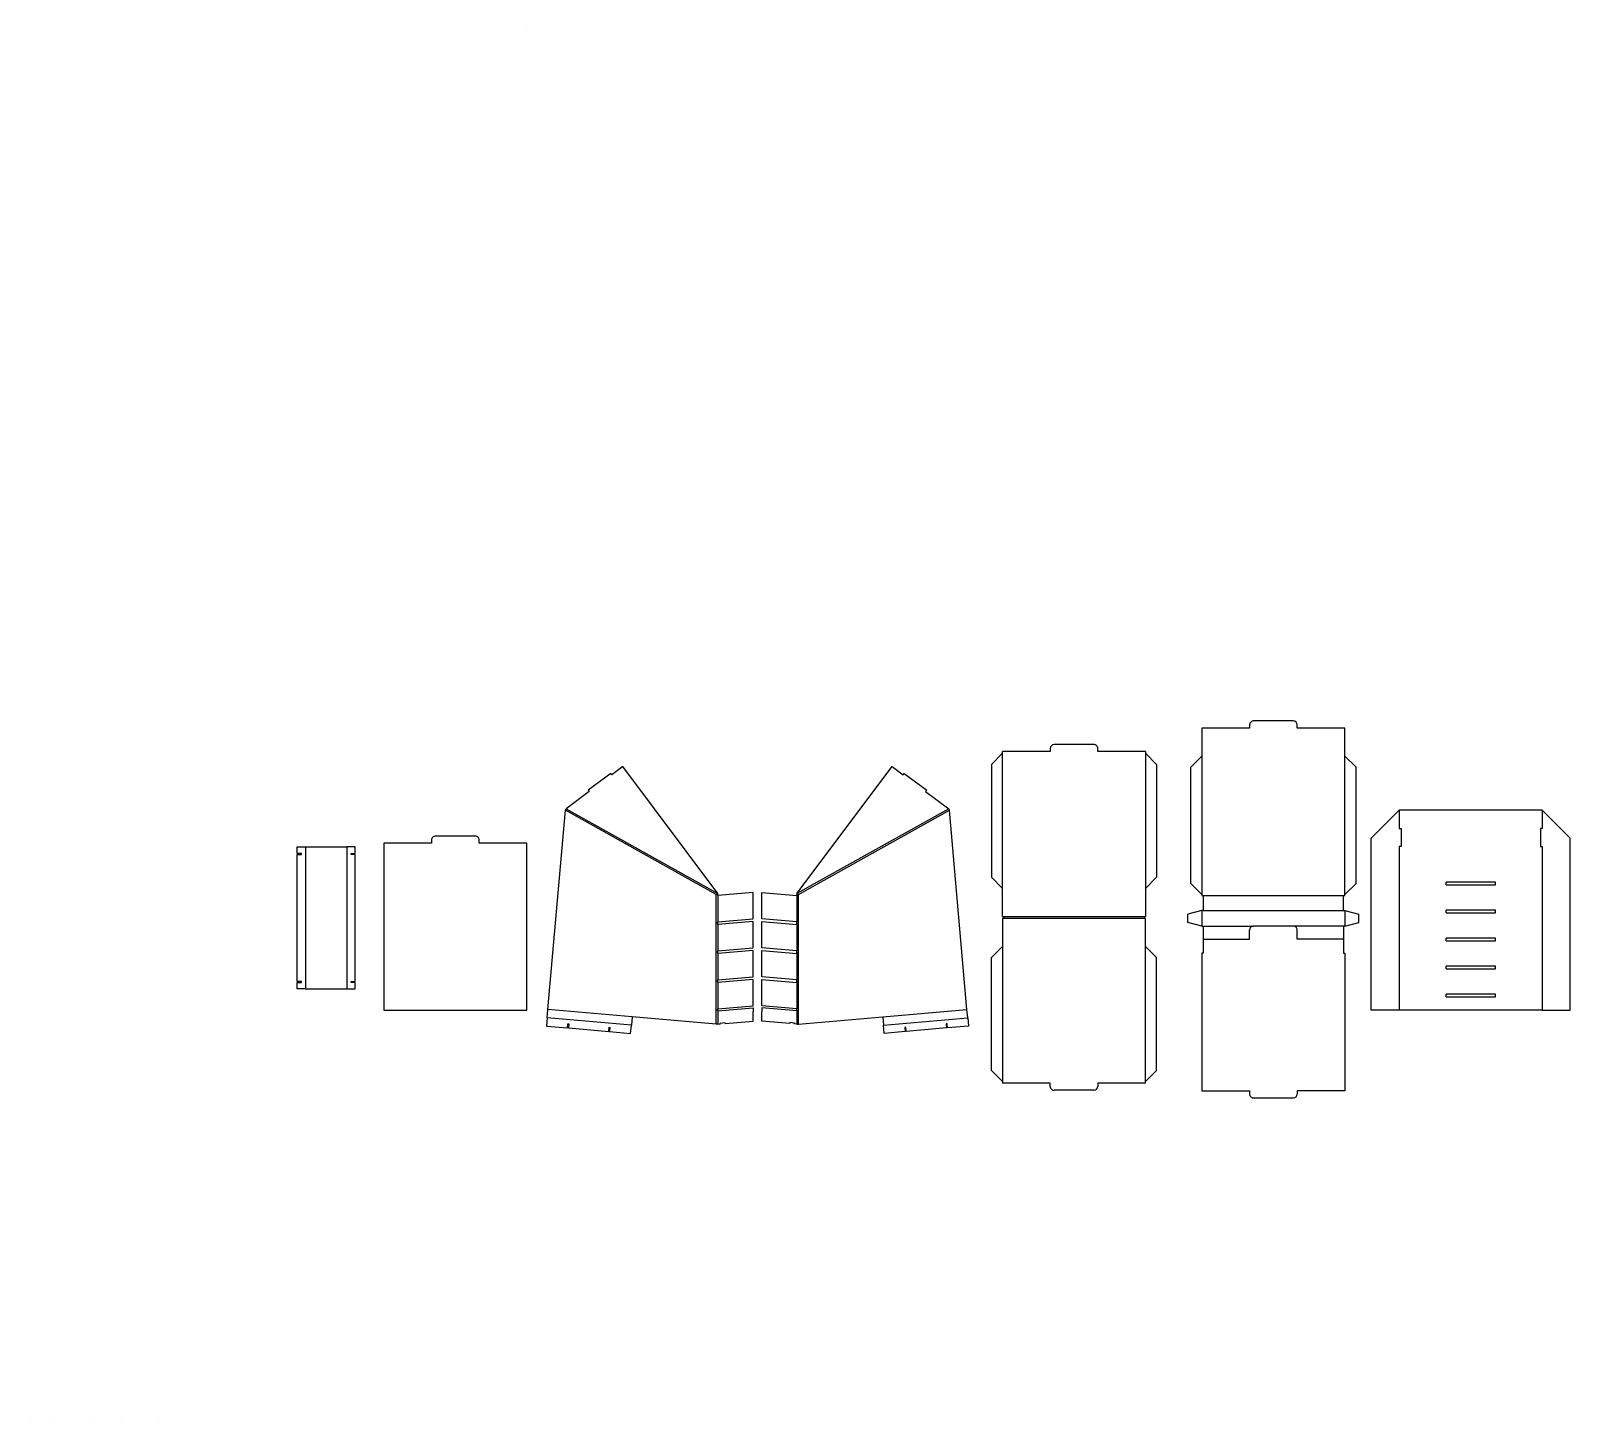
# Model space of a CAD drawing. Extents: x 0 to 219, y 0 to 198.
import ezdxf

# ---------------------------------------------------------------- set-up
doc = ezdxf.new("R2010")
doc.units = 0
doc.layers.add('Design', color=7, linetype='CONTINUOUS')

msp = doc.modelspace()

# ---------------------------------------------------------------- linework, layer by layer
at = {"layer": 'Design', "color": 1, "linetype": 'CONTINUOUS'}
for p, q in [((70.72415, 198.24397), (70.72415, 198.24397)), ((70.72415, 198.24397), (70.72415, 198.24397)), ((70.72415, 198.24397), (70.72415, 198.24397)), ((70.72415, 198.24397), (70.72415, 198.24397)), ((70.72415, 198.24397), (70.72415, 198.24397)), ((70.72415, 198.24397), (70.72415, 198.24397)), ((70.72415, 198.24397), (70.72415, 198.24397)), ((70.72415, 198.24397), (70.72415, 198.24397)), ((70.72415, 198.24397), (70.72415, 198.24397)), ((70.72415, 198.24397), (70.72415, 198.24397)), ((173.78323, 98.8362), (166.99158, 98.83621)), ((166.99158, 98.8362), (166.99158, 94.8362)), ((173.78323, 99.27371), (173.78323, 98.8362)), ((180.01242, 99.83621), (174.34575, 99.83621)), ((180.57491, 98.83621), (180.57491, 99.27371)), ((187.36656, 98.8362), (180.57491, 98.83621)), ((187.36656, 94.8362), (187.36656, 98.8362)), ((138.55368, 95.23068), (136.95995, 93.63693)), ((145.34537, 95.48069), (138.55368, 95.48069)), ((138.55368, 95.23069), (138.55368, 95.48069)), ((145.34537, 95.91818), (145.34537, 95.48069)), ((151.57452, 96.48068), (145.90785, 96.48068)), ((152.13702, 95.48069), (152.13702, 95.91818)), ((158.9287, 95.48069), (152.13702, 95.48069)), ((158.92868, 95.48069), (158.92868, 95.23071)), ((158.9287, 95.23068), (160.52245, 93.63695)), ((166.99158, 94.8362), (165.39781, 93.24245)), ((187.36659, 94.83621), (188.96034, 93.24245)), ((82.68491, 92.3683), (79.47786, 89.97774)), ((82.83433, 92.16785), (82.68491, 92.3683)), ((84.412, 93.34386), (82.83433, 92.16785)), ((97.98285, 75.24399), (84.412, 93.34386)), ((109.23285, 75.24399), (122.8037, 93.34386)), ((122.8037, 93.34386), (124.38137, 92.16785)), ((124.38137, 92.16785), (124.53079, 92.3683)), ((124.53079, 92.3683), (127.73785, 89.97774)), ((136.95995, 93.63693), (136.95995, 77.54939)), ((160.52245, 93.63695), (160.52245, 77.54939)), ((165.39781, 76.67995), (165.39781, 93.24245)), ((188.96033, 76.67995), (188.96033, 93.24245)), ((79.62727, 89.77731), (76.33091, 87.32019)), ((79.47786, 89.97774), (79.62727, 89.77731)), ((127.73785, 89.97774), (127.58843, 89.77731)), ((127.58843, 89.77731), (130.8848, 87.32019)), ((73.73285, 58.71875), (76.21756, 87.119)), ((76.21756, 87.119), (76.33091, 87.32019)), ((130.99814, 87.119), (130.8848, 87.32019)), ((133.48285, 58.71875), (130.99814, 87.119)), ((130.99814, 87.119), (130.99814, 87.119)), ((191.11659, 83.119), (195.11658, 87.119)), ((215.49159, 87.119), (195.11658, 87.119)), ((195.11658, 87.119), (195.11658, 87.119)), ((219.49158, 83.119), (215.49159, 87.119)), ((215.49159, 87.119), (215.49159, 87.119)), ((63.36996, 83.43148), (57.7033, 83.4315)), ((195.11658, 84.52809), (195.36659, 84.52809)), ((195.36659, 84.52809), (195.36659, 81.93718)), ((215.49159, 84.52809), (215.24156, 84.52809)), ((215.24156, 84.52809), (215.24156, 81.93718)), ((37.99159, 81.88203), (39.17909, 81.88203)), ((37.9916, 80.94453), (37.9916, 81.88203)), ((39.17909, 81.88203), (45.07605, 81.88203)), ((46.26355, 81.88203), (45.07605, 81.88203)), ((46.26354, 80.94453), (46.26354, 81.88203)), ((50.34913, 82.43149), (50.34912, 58.61899)), ((57.1408, 82.43149), (50.34913, 82.43149)), ((57.1408, 82.86899), (57.1408, 82.43149)), ((63.93246, 82.43149), (63.93246, 82.86899)), ((70.72413, 82.43149), (63.93246, 82.43149)), ((70.72413, 58.61898), (70.72413, 82.43149)), ((191.11659, 58.61899), (191.11659, 83.119)), ((195.36659, 81.93718), (195.11658, 81.93718)), ((215.24156, 81.93718), (215.49159, 81.93718)), ((219.49158, 58.61899), (219.49158, 83.119)), ((37.99159, 62.69452), (37.9916, 80.81953)), ((38.58535, 80.94453), (37.9916, 80.94453)), ((37.9916, 80.81953), (38.58535, 80.81953)), ((38.58535, 80.81953), (38.58535, 80.94453)), ((45.6698, 80.81953), (45.6698, 80.94453)), ((45.6698, 80.94453), (46.26354, 80.94453)), ((46.26354, 80.81953), (45.6698, 80.81953)), ((46.26355, 62.69452), (46.26354, 80.81953)), ((138.5537, 75.95565), (136.95995, 77.54939)), ((158.9287, 75.95565), (160.52245, 77.54939)), ((208.82492, 76.869), (201.78325, 76.869)), ((201.78325, 76.494), (201.78325, 76.869)), ((208.82492, 76.494), (208.82492, 76.869)), ((97.73286, 75.11899), (97.98285, 75.24399)), ((97.98285, 75.11899), (97.73286, 75.11899)), ((102.98285, 75.36893), (97.98285, 74.93149)), ((97.98285, 74.93149), (97.98285, 75.11899)), ((102.98285, 74.82726), (102.98285, 75.36893)), ((102.98285, 74.1606), (102.98285, 74.82726)), ((102.98285, 74.82726), (102.98285, 74.82726)), ((104.23285, 74.82726), (104.23285, 75.36893)), ((104.23285, 75.36893), (109.23285, 74.93149)), ((104.23285, 74.1606), (104.23285, 74.82726)), ((104.23285, 74.82726), (104.23285, 74.82726)), ((109.48284, 75.11899), (109.23285, 75.24399)), ((109.23285, 74.93149), (109.23285, 75.11899)), ((109.23285, 75.11899), (109.48284, 75.11899)), ((138.5537, 71.95564), (138.5537, 75.95565)), ((158.9287, 75.95565), (158.9287, 71.95564)), ((166.99158, 75.0862), (165.39781, 76.67995)), ((166.99158, 75.0862), (166.99158, 74.9612)), ((166.99158, 74.9612), (167.17908, 74.9612)), ((167.17908, 74.9612), (167.17908, 72.8362)), ((187.17906, 74.9612), (187.36656, 74.9612)), ((187.17906, 72.8362), (187.17906, 74.9612)), ((187.36656, 74.9612), (187.36656, 75.0862)), ((187.36659, 75.08621), (188.96033, 76.67995)), ((201.78325, 76.494), (208.82492, 76.494)), ((102.98285, 72.82726), (102.98285, 74.1606)), ((102.98285, 74.1606), (102.98285, 74.1606)), ((102.98285, 72.1606), (102.98285, 72.82726)), ((102.98285, 72.82726), (102.98285, 72.82726)), ((104.23285, 72.82726), (104.23285, 74.1606)), ((104.23285, 74.1606), (104.23285, 74.1606)), ((104.23285, 72.1606), (104.23285, 72.82726)), ((104.23285, 72.82726), (104.23285, 72.82726)), ((166.99158, 72.8362), (164.99156, 72.30031)), ((167.17908, 72.8362), (166.99158, 72.8362)), ((187.17908, 72.8362), (187.36659, 72.8362)), ((187.36659, 72.8362), (189.36658, 72.30031)), ((208.82492, 72.869), (201.78325, 72.869)), ((201.78325, 72.494), (201.78325, 72.869)), ((201.78325, 72.494), (208.82492, 72.494)), ((208.82492, 72.494), (208.82492, 72.869)), ((97.98285, 70.99399), (97.73285, 70.99399)), ((97.98285, 71.18149), (102.98285, 71.61893)), ((102.98285, 71.24393), (97.98285, 70.80649)), ((97.98285, 70.99399), (97.98285, 71.18149)), ((97.98285, 70.80649), (97.98285, 70.99399)), ((102.98285, 71.61893), (102.98285, 72.1606)), ((102.98285, 72.1606), (102.98285, 72.1606)), ((102.98285, 70.70226), (102.98285, 71.24393)), ((102.98285, 70.0356), (102.98285, 70.70226)), ((102.98285, 70.70226), (102.98285, 70.70226)), ((104.23285, 71.61893), (104.23285, 72.1606)), ((104.23285, 72.1606), (104.23285, 72.1606)), ((109.23285, 71.18149), (104.23285, 71.61893)), ((104.23285, 70.70226), (104.23285, 71.24393)), ((104.23285, 71.24393), (109.23285, 70.80649)), ((104.23285, 70.0356), (104.23285, 70.70226)), ((104.23285, 70.70226), (104.23285, 70.70226)), ((109.23285, 70.99399), (109.23285, 71.18149)), ((109.23285, 70.80649), (109.23285, 70.99399)), ((109.23285, 70.99399), (109.48284, 70.99399)), ((138.5537, 71.95564), (138.7412, 71.95564)), ((138.5537, 71.70564), (138.5537, 67.70564)), ((138.5537, 71.70564), (138.7412, 71.70564)), ((138.7412, 71.95564), (138.7412, 71.70564)), ((158.7412, 71.95564), (158.9287, 71.95564)), ((158.7412, 71.95564), (158.7412, 71.70564)), ((158.7412, 71.70565), (158.9287, 71.70565)), ((158.9287, 67.70564), (158.9287, 71.70564)), ((164.99156, 71.1221), (164.99156, 72.30031)), ((166.99158, 70.5862), (164.99156, 71.1221)), ((166.99158, 70.5862), (167.17908, 70.5862)), ((167.17908, 70.5862), (167.17908, 68.7112)), ((180.01242, 70.5862), (174.34575, 70.5862)), ((187.36659, 70.5862), (187.17908, 70.5862)), ((187.17908, 70.5862), (187.17908, 68.7112)), ((187.36659, 70.5862), (189.36658, 71.12211)), ((189.36658, 71.12211), (189.36658, 72.30032)), ((102.98285, 68.70226), (102.98285, 70.0356)), ((102.98285, 70.0356), (102.98285, 70.0356)), ((102.98285, 68.0356), (102.98285, 68.70226)), ((102.98285, 68.70226), (102.98285, 68.70226)), ((104.23285, 68.70226), (104.23285, 70.0356)), ((104.23285, 70.0356), (104.23285, 70.0356)), ((104.23285, 68.0356), (104.23285, 68.70226)), ((104.23285, 68.70226), (104.23285, 68.70226)), ((167.17908, 68.7112), (167.17908, 66.7112)), ((173.78323, 68.7112), (173.78323, 70.0237)), ((180.57492, 68.7112), (180.57492, 70.0237)), ((187.17908, 68.7112), (187.17908, 66.7112)), ((208.82492, 68.869), (201.78325, 68.869)), ((201.78325, 68.494), (201.78325, 68.869)), ((201.78325, 68.494), (208.82492, 68.494)), ((208.82492, 68.494), (208.82492, 68.869)), ((97.98285, 66.86899), (97.73285, 66.86899)), ((97.98285, 67.05649), (102.98285, 67.49393)), ((102.98285, 67.11893), (97.98285, 66.68149)), ((97.98285, 66.86899), (97.98285, 67.05649)), ((97.98285, 66.68149), (97.98285, 66.86899)), ((102.98285, 67.49393), (102.98285, 68.0356)), ((102.98285, 68.0356), (102.98285, 68.0356)), ((102.98285, 66.57726), (102.98285, 67.11893)), ((102.98285, 65.9106), (102.98285, 66.57726)), ((102.98285, 66.57726), (102.98285, 66.57726)), ((102.98285, 64.57726), (102.98285, 65.9106)), ((102.98285, 65.9106), (102.98285, 65.9106)), ((104.23285, 67.49393), (104.23285, 68.0356)), ((104.23285, 68.0356), (104.23285, 68.0356)), ((109.23285, 67.05649), (104.23285, 67.49393)), ((104.23285, 66.57726), (104.23285, 67.11893)), ((104.23285, 67.11893), (109.23285, 66.68149)), ((104.23285, 65.9106), (104.23285, 66.57726)), ((104.23285, 66.57726), (104.23285, 66.57726)), ((104.23285, 64.57726), (104.23285, 65.9106)), ((104.23285, 65.9106), (104.23285, 65.9106)), ((109.23285, 66.86899), (109.23285, 67.05649)), ((109.23285, 66.68149), (109.23285, 66.86899)), ((109.23285, 66.86899), (109.48286, 66.86899)), ((138.5537, 67.70564), (136.95995, 66.11189)), ((136.95995, 50.02435), (136.95995, 66.11189)), ((158.9287, 67.70564), (160.52245, 66.11189)), ((160.52245, 50.02435), (160.52245, 66.11189)), ((167.17908, 66.7112), (166.99158, 66.7112)), ((166.99158, 66.7112), (166.99158, 47.0862)), ((187.17908, 66.7112), (187.36659, 66.7112)), ((187.36659, 66.7112), (187.36659, 47.0862)), ((102.98285, 63.91059), (102.98285, 64.57726)), ((102.98285, 64.57726), (102.98285, 64.57726)), ((102.98285, 63.36893), (102.98285, 63.91059)), ((102.98285, 63.91059), (102.98285, 63.91059)), ((104.23285, 63.91059), (104.23285, 64.57726)), ((104.23285, 64.57726), (104.23285, 64.57726)), ((104.23285, 63.36893), (104.23285, 63.91059)), ((104.23285, 63.91059), (104.23285, 63.91059)), ((208.82492, 64.869), (201.78325, 64.869)), ((201.78325, 64.494), (201.78325, 64.869)), ((201.78325, 64.494), (208.82492, 64.494)), ((208.82492, 64.494), (208.82492, 64.869)), ((38.58535, 62.69452), (37.99159, 62.69452)), ((37.99159, 61.63202), (37.99159, 62.56952)), ((37.99159, 62.56952), (38.58535, 62.56952)), ((39.17908, 61.63202), (37.99159, 61.63202)), ((38.58535, 62.56952), (38.58535, 62.69452)), ((39.17908, 61.63202), (45.07605, 61.63202)), ((45.07606, 61.63202), (46.26355, 61.63202)), ((45.6698, 62.56952), (45.6698, 62.69452)), ((45.6698, 62.69452), (46.26355, 62.69452)), ((46.26355, 62.56952), (45.6698, 62.56952)), ((46.26355, 61.63202), (46.26355, 62.56952)), ((97.98285, 62.74399), (97.73285, 62.74399)), ((97.98285, 62.93148), (102.98285, 63.36893)), ((102.98285, 62.99393), (97.98285, 62.55649)), ((97.98285, 62.74399), (97.98285, 62.93148)), ((97.98285, 62.55649), (97.98285, 62.74399)), ((102.98285, 62.45226), (102.98285, 62.99393)), ((102.98285, 61.78559), (102.98285, 62.45226)), ((102.98285, 62.45226), (102.98285, 62.45226)), ((102.98285, 60.45226), (102.98285, 61.78559)), ((102.98285, 61.78559), (102.98285, 61.78559)), ((109.23285, 62.93148), (104.23285, 63.36893)), ((104.23285, 62.45226), (104.23285, 62.99393)), ((104.23285, 62.99393), (109.23285, 62.55649)), ((104.23285, 61.78559), (104.23285, 62.45226)), ((104.23285, 62.45226), (104.23285, 62.45226)), ((104.23285, 60.45226), (104.23285, 61.78559)), ((104.23285, 61.78559), (104.23285, 61.78559)), ((109.23285, 62.74399), (109.23285, 62.93148)), ((109.23285, 62.55649), (109.23285, 62.74399)), ((109.23285, 62.74399), (109.48286, 62.74399)), ((102.98285, 59.78559), (102.98285, 60.45226)), ((102.98285, 60.45226), (102.98285, 60.45226)), ((102.98285, 59.24393), (102.98285, 59.78559)), ((102.98285, 59.78559), (102.98285, 59.78559)), ((104.23285, 59.78559), (104.23285, 60.45226)), ((104.23285, 60.45226), (104.23285, 60.45226)), ((104.23285, 59.24393), (104.23285, 59.78559)), ((104.23285, 59.78559), (104.23285, 59.78559)), ((208.82492, 60.86901), (201.78325, 60.86901)), ((201.78325, 60.494), (201.78325, 60.86901)), ((201.78325, 60.494), (208.82492, 60.494)), ((208.82492, 60.494), (208.82492, 60.86901)), ((50.34912, 58.61899), (70.72413, 58.61899)), ((73.62896, 57.53125), (73.52506, 56.34375)), ((73.62896, 57.53125), (73.73285, 58.71875)), ((85.73284, 57.66886), (85.62896, 56.48136)), ((97.73285, 56.61898), (85.73284, 57.66886)), ((97.98285, 58.61898), (97.73285, 58.61898)), ((97.98285, 58.80648), (102.98285, 59.24393)), ((97.98285, 58.49398), (102.98285, 58.93143)), ((97.98285, 58.61898), (97.98285, 58.80648)), ((97.98285, 58.61898), (97.98285, 58.49398)), ((102.98285, 58.93143), (102.98285, 58.38976)), ((102.98285, 58.38976), (102.98285, 58.38976)), ((102.98285, 57.05643), (102.98285, 58.38976)), ((109.23285, 58.80648), (104.23285, 59.24393)), ((109.23285, 58.49398), (104.23285, 58.93143)), ((104.23285, 58.93143), (104.23285, 58.38976)), ((104.23285, 58.38976), (104.23285, 58.38976)), ((104.23285, 57.05643), (104.23285, 58.38976)), ((109.23285, 58.61898), (109.23285, 58.80648)), ((109.23285, 58.61898), (109.48286, 58.61898)), ((109.23285, 58.61898), (109.23285, 58.49398)), ((109.48286, 56.61898), (121.48286, 57.66886)), ((121.48286, 57.66886), (121.58674, 56.48136)), ((133.58675, 57.53125), (133.48285, 58.71875)), ((133.58675, 57.53125), (133.69064, 56.34375)), ((195.11658, 58.619), (191.11659, 58.61899)), ((215.49159, 58.619), (195.11658, 58.619)), ((215.49159, 58.619), (219.49158, 58.61899)), ((73.52506, 56.34375), (76.52506, 56.08126)), ((76.52506, 56.08126), (76.57701, 56.67501)), ((76.57701, 56.67501), (76.70201, 56.66407)), ((76.70201, 56.66407), (76.65006, 56.07032)), ((76.65006, 56.07032), (82.40006, 55.56726)), ((82.40006, 55.56726), (82.45201, 56.16101)), ((82.45201, 56.16101), (82.57701, 56.15007)), ((82.57701, 56.15007), (82.52505, 55.55633)), ((82.52505, 55.55633), (85.52505, 55.29386)), ((85.52505, 55.29386), (85.62895, 56.48136)), ((97.98285, 56.61898), (97.73285, 56.61898)), ((97.98285, 56.61898), (98.31618, 56.64815)), ((98.30525, 56.77315), (98.97192, 56.83147)), ((98.31618, 56.64815), (98.30525, 56.77315)), ((98.97192, 56.83147), (98.98285, 56.70647)), ((98.98285, 56.70647), (102.98285, 57.05643)), ((108.23286, 56.70647), (104.23285, 57.05643)), ((108.24378, 56.83147), (108.23286, 56.70647)), ((108.91045, 56.77315), (108.24378, 56.83147)), ((108.89952, 56.64815), (108.91045, 56.77315)), ((109.23285, 56.61898), (108.89952, 56.64815)), ((109.23285, 56.61898), (109.48286, 56.61898)), ((121.69064, 55.29386), (121.58674, 56.48136)), ((124.69064, 55.55633), (121.69064, 55.29386)), ((124.76369, 56.16101), (124.63869, 56.15007)), ((124.63869, 56.15007), (124.69064, 55.55633)), ((124.81564, 55.56726), (124.76369, 56.16101)), ((130.56564, 56.07032), (124.81564, 55.56726)), ((130.63869, 56.67501), (130.5137, 56.66407)), ((130.5137, 56.66407), (130.56564, 56.07032)), ((130.69064, 56.08126), (130.63869, 56.67501)), ((133.69064, 56.34375), (130.69064, 56.08126)), ((138.55371, 48.4306), (136.95995, 50.02435)), ((138.55371, 48.43059), (138.55371, 48.18059)), ((158.9287, 48.4306), (160.52245, 50.02435)), ((158.9287, 48.1806), (158.9287, 48.4306)), ((145.34537, 48.1806), (138.55371, 48.1806)), ((145.34537, 47.7431), (145.34537, 48.1806)), ((151.57454, 47.1806), (145.90787, 47.1806)), ((158.9287, 48.1806), (152.13704, 48.1806)), ((152.13704, 48.1806), (152.13704, 47.7431)), ((166.99158, 47.0862), (173.78323, 47.0862)), ((173.78323, 47.0862), (173.78323, 46.64871)), ((187.36659, 47.0862), (180.57492, 47.0862)), ((180.57492, 47.0862), (180.57492, 46.64871)), ((174.34575, 46.0862), (180.01242, 46.0862)), ((0, 0), (0, 0)), ((0, 0), (0, 0)), ((0, 0), (0, 0)), ((0, 0), (0, 0)), ((0, 0), (0, 0)), ((0, 0), (0, 0)), ((0, 0), (0, 0)), ((0, 0), (0, 0)), ((0, 0), (0, 0)), ((0, 0), (0, 0)), ((0, 0), (0, 0)), ((0, 0), (0, 0)), ((0, 0), (0, 0)), ((0, 0), (0, 0)), ((0, 0), (0, 0)), ((0, 0), (0, 0)), ((0, 0), (0, 0)), ((3.25, 0), (3.25, 0)), ((3.25, 0), (3.25, 0)), ((3.25, 0), (3.25, 0)), ((3.25, 0), (3.25, 0)), ((3.25, 0), (3.25, 0)), ((3.25, 0), (3.25, 0)), ((3.25, 0), (3.25, 0)), ((3.25, 0), (3.25, 0)), ((3.25, 0), (3.25, 0)), ((3.25, 0), (3.25, 0)), ((3.25, 0), (3.25, 0)), ((3.25, 0), (3.25, 0)), ((3.25, 0), (3.25, 0)), ((3.25, 0), (3.25, 0)), ((3.25, 0), (3.25, 0)), ((3.25, 0), (3.25, 0)), ((3.25, 0), (3.25, 0)), ((8.5, 0), (8.5, 0)), ((8.5, 0), (8.5, 0)), ((8.5, 0), (8.5, 0)), ((8.5, 0), (8.5, 0)), ((8.5, 0), (8.5, 0)), ((8.5, 0), (8.5, 0)), ((8.5, 0), (8.5, 0)), ((8.5, 0), (8.5, 0)), ((8.5, 0), (8.5, 0)), ((8.5, 0), (8.5, 0)), ((8.5, 0), (8.5, 0)), ((8.5, 0), (8.5, 0)), ((8.5, 0), (8.5, 0)), ((8.5, 0), (8.5, 0)), ((8.5, 0), (8.5, 0)), ((8.5, 0), (8.5, 0)), ((8.5, 0), (8.5, 0)), ((13, 0), (13, 0)), ((13, 0), (13, 0)), ((13, 0), (13, 0)), ((13, 0), (13, 0)), ((13, 0), (13, 0)), ((13, 0), (13, 0)), ((13, 0), (13, 0)), ((13, 0), (13, 0)), ((13, 0), (13, 0)), ((13, 0), (13, 0)), ((13, 0), (13, 0)), ((13, 0), (13, 0)), ((13, 0), (13, 0)), ((13, 0), (13, 0)), ((13, 0), (13, 0)), ((13, 0), (13, 0)), ((13, 0), (13, 0)), ((18.25, 0), (18.25, 0)), ((18.25, 0), (18.25, 0)), ((18.25, 0), (18.25, 0)), ((18.25, 0), (18.25, 0)), ((18.25, 0), (18.25, 0)), ((18.25, 0), (18.25, 0)), ((18.25, 0), (18.25, 0)), ((18.25, 0), (18.25, 0)), ((18.25, 0), (18.25, 0)), ((18.25, 0), (18.25, 0)), ((18.25, 0), (18.25, 0)), ((18.25, 0), (18.25, 0)), ((18.25, 0), (18.25, 0)), ((18.25, 0), (18.25, 0)), ((18.25, 0), (18.25, 0)), ((18.25, 0), (18.25, 0)), ((18.25, 0), (18.25, 0))]:
    msp.add_line(p, q, dxfattribs=at)
at = {"layer": 'Design', "color": 8, "linetype": 'CONTINUOUS'}
for p, q in [((138.5537, 75.95565), (138.55368, 95.23069)), ((158.92868, 95.23071), (158.9287, 75.95565)), ((166.99158, 94.8362), (166.99158, 75.0862)), ((187.36656, 75.0862), (187.36656, 94.8362)), ((167.17908, 68.7112), (173.78323, 68.7112)), ((187.17908, 68.7112), (180.57492, 68.7112)), ((138.5537, 67.70564), (138.55371, 48.43059)), ((158.9287, 48.4306), (158.9287, 67.70564)), ((0, 0), (0, 0)), ((0, 0), (0, 0)), ((3.25, 0), (3.25, 0)), ((3.25, 0), (3.25, 0)), ((8.5, 0), (8.5, 0)), ((8.5, 0), (8.5, 0)), ((13, 0), (13, 0)), ((13, 0), (13, 0)), ((18.25, 0), (18.25, 0)), ((18.25, 0), (18.25, 0))]:
    msp.add_line(p, q, dxfattribs=at)
at = {"layer": 'Design', "color": 2, "linetype": 'CONTINUOUS'}
for p, q in [((97.73286, 75.119), (76.21756, 87.119)), ((76.33091, 87.32019), (97.98285, 75.244)), ((130.8848, 87.32019), (109.23285, 75.244)), ((109.48284, 75.119), (130.99814, 87.119)), ((195.11658, 87.119), (195.11658, 84.52809)), ((215.49159, 87.119), (215.49159, 84.52809)), ((39.17909, 81.88203), (39.17908, 61.63202)), ((45.07605, 81.88203), (45.07606, 61.63202)), ((195.11658, 81.93718), (195.11658, 58.619)), ((215.49159, 81.93718), (215.49159, 58.619)), ((97.73285, 70.99399), (97.73286, 75.11899)), ((97.98285, 74.93149), (97.98285, 71.18149)), ((109.23285, 74.93149), (109.23285, 71.18149)), ((109.48284, 70.99399), (109.48284, 75.11899)), ((167.17908, 74.9612), (187.17906, 74.9612)), ((166.99158, 72.8362), (166.99158, 70.5862)), ((167.17908, 72.8362), (187.17906, 72.8362)), ((187.36659, 72.8362), (187.36659, 70.5862)), ((97.73285, 66.86899), (97.73285, 70.99399)), ((97.98285, 70.80649), (97.98285, 67.05649)), ((109.23285, 70.80649), (109.23285, 67.05649)), ((109.48286, 66.86899), (109.48284, 70.99399)), ((138.7412, 71.95564), (158.7412, 71.95564)), ((138.7412, 71.70564), (158.7412, 71.70565)), ((167.17908, 70.5862), (174.34575, 70.5862)), ((187.17908, 70.5862), (180.01242, 70.5862)), ((97.73285, 62.74399), (97.73285, 66.86899)), ((97.98285, 66.68149), (97.98285, 62.93149)), ((109.23285, 66.68149), (109.23285, 62.93149)), ((109.48286, 62.74399), (109.48286, 66.86899)), ((97.73285, 58.61898), (97.73285, 62.74399)), ((97.98285, 62.55649), (97.98285, 58.80649)), ((109.23285, 62.55649), (109.23285, 58.80649)), ((109.48286, 58.61898), (109.48286, 62.74399)), ((85.62896, 56.48136), (73.62896, 57.53125)), ((85.73284, 57.66886), (73.73285, 58.71875)), ((97.73285, 56.61898), (97.73285, 58.61898)), ((97.98285, 58.49398), (97.98285, 56.61898)), ((109.23285, 58.49398), (109.23285, 56.61898)), ((109.48286, 56.61898), (109.48286, 58.61898)), ((121.48286, 57.66886), (133.48285, 58.71875)), ((121.58674, 56.48136), (133.58675, 57.53125)), ((0, 0), (0, 0)), ((3.25, 0), (3.25, 0)), ((8.5, 0), (8.5, 0)), ((13, 0), (13, 0)), ((18.25, 0), (18.25, 0))]:
    msp.add_line(p, q, dxfattribs=at)
at = {"layer": 'Design', "color": 1, "linetype": 'CONTINUOUS'}
for centre, radius, start, end in [((174.34574, 99.2737), 0.56251, 89.998528, 179.9994349), ((180.01241, 99.27371), 0.5625, -0.0004567, 89.9994381), ((145.90786, 95.91819), 0.56249, 90.0013694, 180.0006678), ((151.57452, 95.91818), 0.5625, -0.0002351, 90.0002351), ((57.7033, 82.869), 0.5625, 90.0003245, 180.0006941), ((63.36997, 82.86899), 0.56249, 0.0004484, 90.0005702), ((174.34573, 70.0237), 0.5625, 89.9984103, 179.9995526), ((180.01242, 70.0237), 0.5625, -0.0003099, 90.0003099), ((145.90787, 47.7431), 0.5625, -180.0002826, -89.9997174), ((151.57454, 47.7431), 0.5625, -89.9998104, -0.0001896), ((174.34574, 46.64871), 0.56251, -179.9999936, -89.9989879), ((180.01241, 46.64871), 0.56251, -89.9994875, 0.0005061)]:
    msp.add_arc(centre, radius, start, end, dxfattribs=at)

doc.saveas('drawing.dxf')
